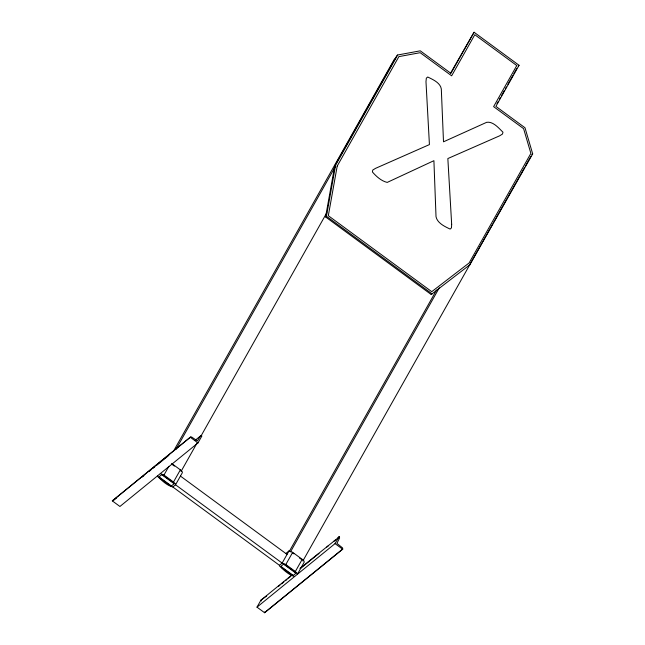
<?xml version="1.0" encoding="UTF-8"?>
<svg xmlns="http://www.w3.org/2000/svg" width="645" height="645" viewBox="0 0 645 645"><rect width="100%" height="100%" fill="white"/><g stroke="black" fill="none" stroke-linecap="round" stroke-linejoin="round"><path stroke-width="0.97" d="M157.598 475.808L157.582 476.421C161.903 480.533 166.966 485.588 172.828 486.991L175.537 484.79L182.398 472.608L182.132 471.527L180.358 469.85L171.635 463.441M160.307 473.599L163.975 475.034L173.497 482.033L175.271 483.702L175.537 484.79L282.147 563.093L285.816 564.528L295.337 571.518L297.111 573.195L297.377 574.284L304.238 562.101L303.972 561.021L302.199 559.344L292.677 552.354L289.008 550.919L282.147 563.093L279.438 565.302L279.422 565.915C283.744 570.027 288.807 575.082 294.668 576.485M286.283 553.741L286.299 553.128L289.008 550.919M292.137 574.784L260.911 600.197L256.992 607.155L264.611 612.75L264.813 611.912M264.611 612.75L342.664 549.209L342.519 547.871L336.924 543.388L339.601 537.938L339.286 536.882L299.941 568.422M470.495 264.289L431.199 294.515L325.588 216.946L334.747 165.862L396.82 55.696L397.675 54.994L420.266 50.826L450.919 73.345L474.075 32.25L519.048 65.282L495.892 106.377L524.99 127.75L532.689 153.905L469.641 264.982M325.588 216.946L326.443 216.252L335.594 165.168L397.675 54.994M112.311 500.883L190.533 437.052L191.501 436.939L197.386 440.906L200.627 435.859L201.901 435.972L197.983 442.93L119.922 506.478L112.311 500.883L190.533 437.052M173.36 451.419L394.28 59.348L395.635 58.243M176.069 449.21L335.215 166.781M163.975 475.034L168.877 466.343M173.497 482.033L180.358 469.85M181.027 471.463L197.338 442.518M200.797 436.375L326.83 212.705M450.557 73.167L474.075 32.25M497.005 103.571L497.996 101.821M499.472 99.201L500.456 97.451M501.439 95.702L504.398 90.461M505.382 88.712L506.365 86.962M507.849 84.334L512.775 75.594M513.759 73.844L516.718 68.596M289.266 551.443L436.552 290.057M290.492 551.862L439.261 287.847M285.816 564.528L292.677 552.354M295.337 571.518L302.199 559.344M302.868 560.957L470.906 262.733M471.124 262.354L476.058 253.59M476.349 253.082L482.476 242.206M482.774 241.681L484.451 238.698M484.75 238.174L486.919 234.32M487.217 233.788L490.869 227.314M491.176 226.766L492.844 223.807M493.828 222.057L499.262 212.423M499.577 211.858L507.647 197.523M507.978 196.951L516.04 182.632M516.379 182.035L518.507 178.254M518.846 177.649L522.458 171.248M522.805 170.635L524.433 167.74M525.272 166.249L530.851 156.356M256.992 607.155L335.053 543.614L338.972 536.656M334.747 165.862L335.594 165.168M518.193 65.975L519.048 65.282M531.835 154.598L532.689 153.905M116.56 497.94L113.439 500.48L112.472 500.601M142.319 476.969L143.883 475.704M149.342 471.253L150.906 469.979M152.47 468.713L154.808 466.803M156.372 465.537L168.861 455.37M195.161 440.309L200.627 435.859M159.025 476.857L161.734 474.647L162.443 474.728L173.094 482.363L174.11 483.742L171.401 485.943L170.691 485.87L160.049 478.235L159.025 476.857L171.401 485.943M431.199 294.515L432.053 293.822L326.443 216.252M280.865 566.35L283.574 564.141L284.284 564.222L294.926 571.857L295.95 573.236L293.241 575.437L292.532 575.364L281.889 567.729L280.865 566.35L293.241 575.437M260.911 600.197L266.691 595.98M278.398 586.45L279.962 585.176M281.526 583.91L283.865 582M285.429 580.734L286.985 579.46M288.549 578.186L290.887 576.283M301.038 568.019L318.993 553.41M326.797 547.049L328.361 545.783M333.828 541.332L335.384 540.059M337.73 538.156L339.286 536.882M264.772 612.46L342.834 548.919M190.372 437.342L197.983 442.93M335.053 543.614L342.664 549.209M172.022 464.36L174.4 466.101M292.274 552.684L293.862 553.853M299.409 557.925L300.997 559.094M180.439 476.091L287.049 554.394M161.734 474.647L174.11 483.742M283.574 564.141L295.95 573.236M172.828 486.991L279.438 565.302M261.225 600.431L261.58 600.93M451.669 224.315L451.46 227.862L450.186 229.096C444.808 226.597 437.35 223.106 436.02 216.736L433.908 160.686L387.21 182.414C381.332 181.035 376.285 176.456 372.423 171.981L372.754 170.054L375.503 168.369L429.425 144.593L425.982 81.649L426.337 78.15L427.732 77.005C432.851 79.529 440.293 82.705 441.309 88.986L443.502 141.811L486.677 122.308C493.191 121.252 498.722 128.105 502.979 132.217L502.463 134.063L499.698 135.789L447.848 158.549L451.669 224.315M337.214 166.063L328.321 215.696L431.755 291.669L469.125 262.958L530.875 153.373L523.603 128.661L493.619 106.643L516.774 65.548L474.801 34.717L451.645 75.812L420.169 52.688L398.884 56.623L337.214 166.063"/></g></svg>
